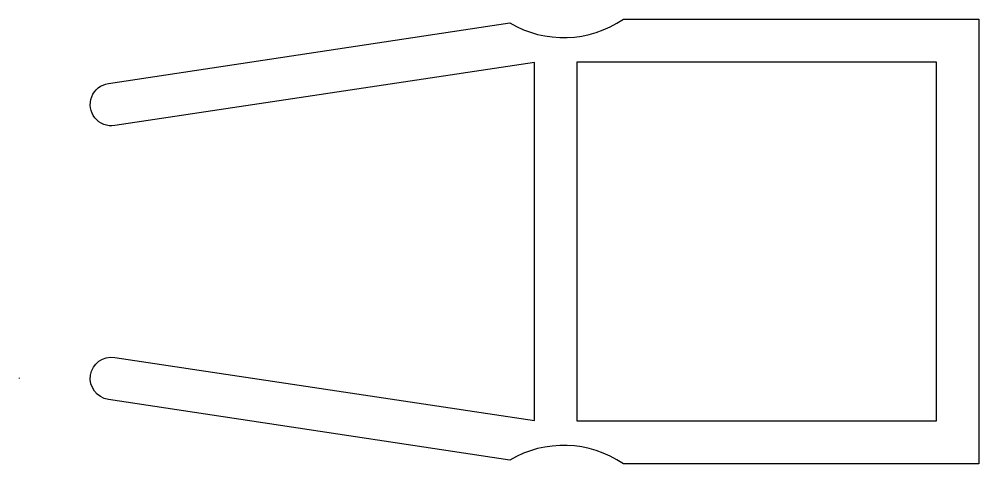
# Model space of a CAD drawing. Extents: x 441.7 to 468.7, y 245.7 to 258.2.
import ezdxf

# ---------------------------------------------------------------- set-up
doc = ezdxf.new("R2010")
doc.units = 0
doc.layers.add('ANA', color=220, linetype='CONTINUOUS')

msp = doc.modelspace()

# ---------------------------------------------------------------- linework, layer by layer
at = {"layer": 'ANA', "color": 0, "ltscale": 15}
msp.add_line((441.712, 248.17), (441.712, 248.149), dxfattribs=at)
at = {"layer": 'ANA', "color": 0}
msp.add_lwpolyline([(458.712, 258.249), (468.712, 258.249), (468.712, 251.999), (468.712, 245.749), (458.712, 245.749, 0.289113), (455.512, 245.855), (444.222, 247.556, -1), (444.401, 248.742), (456.212, 246.963), (456.212, 251.999), (456.212, 257.036), (444.401, 255.256, -1), (444.222, 256.442), (455.512, 258.144, 0.289113)], format="xyb", close=True, dxfattribs=at)
msp.add_lwpolyline([(457.412, 251.999), (457.412, 257.049), (467.512, 257.049), (467.512, 251.999), (467.512, 246.949), (457.412, 246.949)], close=True, dxfattribs=at)

doc.saveas('drawing.dxf')
